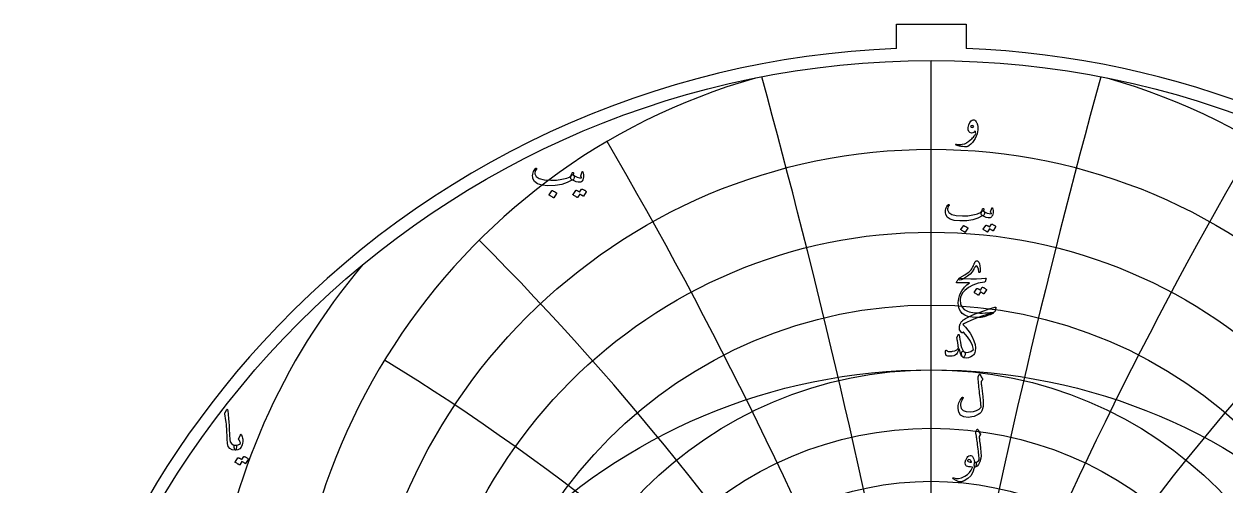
# Model space of a CAD drawing. Header units: millimetres. Extents: x -62 to 62, y -62 to 63.
# Drawn here: x -61.6 to 20, y 31.9 to 63.2 of the extents above; entities that cross this region are included whole.
import ezdxf

# ---------------------------------------------------------------- set-up
doc = ezdxf.new("R2010")
doc.units = ezdxf.units.MM
for name, color, linetype in [('CUT_OUTER', 1, 'Continuous'), ('ENGRAVE', 7, 'Continuous'), ('ENGRAVE_FINE', 8, 'Continuous'), ('TEXT', 5, 'Continuous')]:
    doc.layers.add(name, color=color, linetype=linetype)

msp = doc.modelspace()

# ---------------------------------------------------------------- linework, layer by layer
at = {"layer": 'CUT_OUTER'}
for points in [[(-2.3625, 63.2325), (2.3625, 63.2325), (2.3625, 61.567)], [(-2.3625, 61.567), (-2.3625, 63.2325)]]:
    msp.add_lwpolyline(points, dxfattribs=at)
for centre, radius, start, end in [((-0.0002, -0.0002), 61.6124, 137.460696, 87.802279), ((-0.0008, 0.0012), 61.6111, 92.196778, 137.461198)]:
    msp.add_arc(centre, radius, start, end, dxfattribs=at)
at = {"layer": 'ENGRAVE'}
msp.add_lwpolyline([(0, -60.75), (0, 60.75)], dxfattribs=at)
for centre, radius in [((0, 0), 60.75), ((0, 15.8873), 38.8464), ((0, 14.4227), 34.6846), ((0, 13.2299), 30.935), ((0, 0), 39.7663), ((0, 12.2507), 27.5156), ((0, 11.4424), 24.3633), ((0, 10.7734), 21.4287)]:
    msp.add_circle(centre, radius, dxfattribs=at)
for centre, radius, start, end in [((0, 17.7051), 43.5296, 105.921623, 74.078377), ((-4.9355, 18.4195), 44.1021, 139.754846, 270.861531), ((4.9355, 18.4195), 44.1021, 269.138469, 40.245154)]:
    msp.add_arc(centre, radius, start, end, dxfattribs=at)
at = {"layer": 'ENGRAVE_FINE'}
for centre, radius, start, end in [((-554.4766, -89.3166), 563.0302, 6.503619, 15.341957), ((-554.4766, -89.3166), 563.0302, 6.503619, 15.341957), ((554.4766, -89.3166), 563.0302, 164.658043, 173.496381), ((554.4766, -89.3166), 563.0302, 164.658043, 173.496381), ((-268.6186, -89.3166), 285.8579, 13.064756, 30.381405), ((-268.6186, -89.3166), 285.8579, 13.064756, 30.381405), ((268.6186, -89.3166), 285.8579, 149.618595, 166.935244), ((268.6186, -89.3166), 285.8579, 149.618595, 166.935244), ((-169.3412, -89.3166), 195.5384, 19.742202, 44.842633), ((-169.3412, -89.3166), 195.5384, 19.742202, 44.842633), ((169.3412, -89.3166), 195.5384, 135.157367, 160.257798), ((169.3412, -89.3166), 195.5384, 135.157367, 160.257798), ((-116.5168, -89.3166), 152.1018, 26.597292, 58.53821), ((-116.5168, -89.3166), 152.1018, 26.597292, 58.53821), ((116.5168, -89.3166), 152.1018, 121.46179, 153.402708), ((116.5168, -89.3166), 152.1018, 121.46179, 153.402708)]:
    msp.add_arc(centre, radius, start, end, dxfattribs=at)
at = {"layer": 'TEXT'}
for points in [[(2.5616, 56.3959), (2.6272, 56.5481), (2.6981, 56.6563), (2.7745, 56.7206), (2.8562, 56.7408), (2.9074, 56.7318), (2.9568, 56.7048), (3.0044, 56.6599), (3.0502, 56.5971), (3.0722, 56.5607), (3.0916, 56.5234), (3.1082, 56.4852), (3.1221, 56.4462), (3.134, 56.406), (3.1445, 56.3644), (3.1538, 56.3215), (3.1616, 56.2773), (3.169, 56.1787), (3.1625, 56.0626), (3.1421, 55.929), (3.1077, 55.7779), (3.057, 55.6214), (2.9874, 55.4716), (2.8989, 55.3286), (2.7916, 55.1923), (2.6791, 55.0735), (2.5787, 54.9866), (2.4904, 54.9316), (2.4143, 54.9085), (2.3366, 54.9044), (2.2473, 54.9067), (2.1462, 54.9152), (2.0335, 54.93), (1.9763, 54.9393), (1.9235, 54.9493), (1.8748, 54.96), (1.8305, 54.9713), (1.7902, 54.9829), (1.7537, 54.9942), (1.721, 55.0054), (1.6922, 55.0163), (1.6751, 55.0257), (1.6634, 55.036), (1.6572, 55.0472), (1.6563, 55.0594), (1.6619, 55.0715), (1.6715, 55.0791), (1.6852, 55.0823), (1.703, 55.0809), (1.8415, 55.0675), (1.9769, 55.0666), (2.1092, 55.0782), (2.2383, 55.1025), (2.2781, 55.1148), (2.3223, 55.1339), (2.3706, 55.1597), (2.4233, 55.1923), (2.4802, 55.2316), (2.5414, 55.2776), (2.6069, 55.3304), (2.6766, 55.3899), (2.7449, 55.4514), (2.8059, 55.5103), (2.8598, 55.5664), (2.9065, 55.6198), (2.9458, 55.6708), (2.9775, 55.7195), (3.0015, 55.766), (3.0179, 55.8103), (3.0085, 55.8772), (2.9981, 55.927), (2.9869, 55.9598), (2.9748, 55.9755), (2.9018, 55.8895), (2.8194, 55.8435), (2.7276, 55.8374), (2.6263, 55.8713), (2.5428, 55.9445), (2.5041, 56.0564), (2.5104, 56.2068), (2.5616, 56.3959)], [(2.8886, 56.2629), (2.8356, 56.3272), (2.7808, 56.351), (2.7242, 56.3343), (2.6658, 56.2773), (2.7134, 56.2387), (2.7664, 56.2234), (2.8248, 56.2315), (2.8886, 56.2629)], [(-24.3111, 52.9863), (-24.3074, 52.9844), (-24.304, 52.9825), (-24.3007, 52.9805), (-24.2977, 52.9786), (-24.2947, 52.9765), (-24.2915, 52.9738), (-24.288, 52.9707), (-24.2843, 52.9671), (-24.2534, 52.9307), (-24.2412, 52.879), (-24.2477, 52.8119), (-24.2728, 52.7295), (-24.2961, 52.6795), (-24.3198, 52.6481), (-24.344, 52.6354), (-24.3686, 52.6414), (-24.3811, 52.6474), (-24.3916, 52.65), (-24.4002, 52.6493), (-24.4069, 52.6452), (-24.7212, 52.4732), (-25.0968, 52.352), (-25.5336, 52.2816), (-26.0318, 52.262), (-26.4347, 52.2965), (-26.7389, 52.3885), (-26.9444, 52.5379), (-27.0512, 52.7449), (-27.0677, 52.8426), (-27.0713, 52.9403), (-27.062, 53.038), (-27.0397, 53.1357), (-27.0093, 53.2222), (-26.9717, 53.3015), (-26.9269, 53.3736), (-26.8749, 53.4385), (-26.8651, 53.4466), (-26.8548, 53.4519), (-26.844, 53.4543), (-26.8328, 53.4538), (-26.8222, 53.4493), (-26.8136, 53.4433), (-26.8069, 53.4359), (-26.8021, 53.427), (-26.8, 53.4184), (-26.8012, 53.4078), (-26.8057, 53.3954), (-26.8136, 53.381), (-26.8692, 53.2996), (-26.9056, 53.2201), (-26.9228, 53.1424), (-26.9209, 53.0668), (-26.8299, 52.8771), (-26.6182, 52.741), (-26.2857, 52.6586), (-25.8325, 52.6299), (-25.7081, 52.6318), (-25.5839, 52.6375), (-25.46, 52.6471), (-25.3363, 52.6605), (-25.2135, 52.6778), (-25.0924, 52.6989), (-24.973, 52.7238), (-24.8553, 52.7525), (-24.7411, 52.7851), (-24.6474, 52.8177), (-24.5744, 52.8502), (-24.5219, 52.8828), (-24.5017, 52.9001), (-24.4831, 52.9211), (-24.4662, 52.946), (-24.451, 52.9748), (-24.4368, 53.0069), (-24.4228, 53.0419), (-24.409, 53.0797), (-24.3955, 53.1204), (-24.3902, 53.1329), (-24.382, 53.1434), (-24.371, 53.152), (-24.3571, 53.1587), (-24.3423, 53.1623), (-24.3284, 53.1616), (-24.3155, 53.1566), (-24.3035, 53.1472), (-24.2939, 53.1343), (-24.2881, 53.1185), (-24.2862, 53.0998), (-24.2881, 53.0783)], [(-24.4261, 52.6797), (-24.4678, 52.7192), (-24.4893, 52.7688), (-24.4908, 52.8284), (-24.4721, 52.8981), (-24.4316, 52.9607), (-24.3945, 52.9987), (-24.3607, 53.0124), (-24.3303, 53.0016), (-24.1866, 52.9065), (-24.0429, 52.8397), (-23.8992, 52.8011), (-23.7555, 52.7908), (-23.7504, 52.7918), (-23.7468, 52.7947), (-23.7447, 52.7995), (-23.744, 52.8062), (-23.7476, 52.8189), (-23.7583, 52.8378), (-23.7763, 52.8629), (-23.8015, 52.8943), (-23.8062, 52.9039), (-23.8091, 52.9135), (-23.8101, 52.9231), (-23.8091, 52.9326), (-23.7171, 53.1971), (-23.7128, 53.2071), (-23.7076, 53.2143), (-23.7013, 53.2186), (-23.6941, 53.2201), (-23.687, 53.2189), (-23.6807, 53.2153), (-23.6755, 53.2093), (-23.6712, 53.2009), (-23.6424, 53.1149), (-23.6252, 53.0294), (-23.6194, 52.9444), (-23.6252, 52.8598), (-23.6439, 52.7547), (-23.6692, 52.6692), (-23.7013, 52.6033), (-23.7401, 52.5571), (-23.7696, 52.5317), (-23.7967, 52.513), (-23.8213, 52.501), (-23.8436, 52.4958), (-23.972, 52.4929), (-24.1119, 52.5226), (-24.2632, 52.5849), (-24.4261, 52.6797)], [(-25.7636, 51.9209), (-25.7588, 51.9257), (-25.7521, 51.9286), (-25.7434, 51.9295), (-25.7329, 51.9286), (-25.6584, 51.8984), (-25.5882, 51.8615), (-25.5224, 51.8179), (-25.4608, 51.7676), (-25.4548, 51.76), (-25.4522, 51.7523), (-25.4529, 51.7446), (-25.457, 51.737), (-25.6371, 51.4457), (-25.6438, 51.4388), (-25.6524, 51.4371), (-25.663, 51.4407), (-25.6754, 51.4495), (-25.6862, 51.4572), (-25.7032, 51.4687), (-25.7264, 51.484), (-25.7559, 51.5032), (-25.7921, 51.5262), (-25.8354, 51.553), (-25.886, 51.5837), (-25.9437, 51.6182), (-25.9513, 51.6239), (-25.9552, 51.6297), (-25.9552, 51.6354), (-25.9513, 51.6412)], [(-23.744, 52.0282), (-23.7392, 52.033), (-23.7325, 52.0359), (-23.7238, 52.0368), (-23.7133, 52.0359), (-23.6756, 52.0218), (-23.6391, 52.0062), (-23.6037, 51.9892), (-23.5696, 51.9707), (-23.5364, 51.9506), (-23.504, 51.9286), (-23.4722, 51.9046), (-23.4412, 51.8788), (-23.4352, 51.8709), (-23.4326, 51.8625), (-23.4333, 51.8536), (-23.4374, 51.8443), (-23.6213, 51.553), (-23.6264, 51.5492), (-23.6338, 51.5492), (-23.6436, 51.553), (-23.6558, 51.5607), (-23.6642, 51.5677), (-23.6779, 51.5775), (-23.6968, 51.5898), (-23.721, 51.6048), (-23.7507, 51.6226), (-23.7861, 51.6436), (-23.8273, 51.6676), (-23.8743, 51.6948), (-24.0199, 51.4687), (-24.0266, 51.4618), (-24.0352, 51.4601), (-24.0458, 51.4637), (-24.0582, 51.4725), (-24.069, 51.4802), (-24.086, 51.4917), (-24.1092, 51.507), (-24.1387, 51.5262), (-24.1749, 51.5492), (-24.2182, 51.576), (-24.2687, 51.6067), (-24.3265, 51.6412), (-24.3325, 51.6469), (-24.3351, 51.6527), (-24.3344, 51.6584), (-24.3303, 51.6642), (-24.1425, 51.9439), (-24.1377, 51.9487), (-24.131, 51.9516), (-24.1224, 51.9525), (-24.1119, 51.9516), (-24.0798, 51.9412), (-24.0486, 51.9291), (-24.0185, 51.9153), (-23.9892, 51.8998), (-23.961, 51.883), (-23.9337, 51.8649), (-23.9073, 51.8456), (-23.8819, 51.8251)], [(3.5514, 50.5468), (3.5549, 50.545), (3.5582, 50.5432), (3.5612, 50.5414), (3.564, 50.5396), (3.5668, 50.5376), (3.5698, 50.5351), (3.5731, 50.5322), (3.5766, 50.5288), (3.6055, 50.4947), (3.617, 50.4462), (3.6109, 50.3833), (3.5874, 50.3061), (3.5656, 50.2591), (3.5433, 50.2297), (3.5207, 50.2178), (3.4975, 50.2234), (3.4859, 50.2291), (3.476, 50.2315), (3.4679, 50.2309), (3.4616, 50.227), (3.167, 50.0658), (2.8149, 49.9522), (2.4053, 49.8862), (1.9383, 49.8678), (1.5606, 49.9001), (1.2754, 49.9863), (1.0828, 50.1264), (0.9826, 50.3204), (0.9671, 50.4121), (0.9638, 50.5037), (0.9725, 50.5953), (0.9934, 50.6869), (1.0219, 50.768), (1.0572, 50.8423), (1.0992, 50.9099), (1.1479, 50.9707), (1.1571, 50.9784), (1.1667, 50.9833), (1.1768, 50.9856), (1.1874, 50.9851), (1.1973, 50.9808), (1.2054, 50.9752), (1.2117, 50.9683), (1.2161, 50.96), (1.2182, 50.9519), (1.217, 50.942), (1.2128, 50.9303), (1.2054, 50.9168), (1.1533, 50.8405), (1.1191, 50.7659), (1.103, 50.6932), (1.1048, 50.6222), (1.1901, 50.4444), (1.3886, 50.3169), (1.7003, 50.2396), (2.1251, 50.2127), (2.2418, 50.2145), (2.3582, 50.2199), (2.4744, 50.2288), (2.5904, 50.2414), (2.7054, 50.2576), (2.819, 50.2773), (2.9309, 50.3007), (3.0413, 50.3276), (3.1484, 50.3582), (3.2362, 50.3887), (3.3046, 50.4192), (3.3538, 50.4498), (3.3728, 50.466), (3.3902, 50.4857), (3.406, 50.5091), (3.4203, 50.536), (3.4337, 50.5661), (3.4468, 50.5989), (3.4597, 50.6344), (3.4724, 50.6725), (3.4773, 50.6842), (3.485, 50.6941), (3.4953, 50.7022), (3.5083, 50.7085), (3.5222, 50.7118), (3.5353, 50.7112), (3.5474, 50.7064), (3.5586, 50.6977), (3.5676, 50.6856), (3.573, 50.6707), (3.5748, 50.6532), (3.573, 50.633)], [(3.4436, 50.2594), (3.4046, 50.2964), (3.3844, 50.3429), (3.383, 50.3988), (3.4005, 50.4642), (3.4385, 50.5228), (3.4733, 50.5585), (3.5049, 50.5713), (3.5335, 50.5612), (3.6682, 50.472), (3.8029, 50.4094), (3.9376, 50.3732), (4.0724, 50.3636), (4.0771, 50.3645), (4.0805, 50.3672), (4.0825, 50.3716), (4.0832, 50.3779), (4.0798, 50.3898), (4.0697, 50.4076), (4.0528, 50.4311), (4.0293, 50.4606), (4.0248, 50.4695), (4.0221, 50.4785), (4.0212, 50.4875), (4.0221, 50.4965), (4.1083, 50.7444), (4.1123, 50.7538), (4.1173, 50.7606), (4.1231, 50.7646), (4.1299, 50.7659), (4.1366, 50.7648), (4.1424, 50.7615), (4.1474, 50.7558), (4.1514, 50.748), (4.1784, 50.6674), (4.1945, 50.5872), (4.1999, 50.5075), (4.1945, 50.4282), (4.177, 50.3297), (4.1532, 50.2495), (4.1231, 50.1877), (4.0867, 50.1444), (4.0591, 50.1206), (4.0338, 50.1031), (4.0106, 50.0919), (3.9897, 50.0869), (3.8694, 50.0842), (3.7382, 50.1121), (3.5963, 50.1705), (3.4436, 50.2594)], [(2.1898, 49.548), (2.1943, 49.5525), (2.2006, 49.5552), (2.2086, 49.5561), (2.2185, 49.5552), (2.2884, 49.5269), (2.3541, 49.4923), (2.4159, 49.4515), (2.4736, 49.4043), (2.4792, 49.3971), (2.4817, 49.3899), (2.481, 49.3827), (2.4772, 49.3756), (2.3083, 49.1025), (2.302, 49.096), (2.294, 49.0944), (2.2841, 49.0978), (2.2724, 49.1061), (2.2623, 49.1133), (2.2464, 49.1241), (2.2246, 49.1384), (2.197, 49.1564), (2.1631, 49.178), (2.1224, 49.2031), (2.075, 49.2318), (2.0209, 49.2642), (2.0137, 49.2696), (2.0101, 49.275), (2.0101, 49.2803), (2.0137, 49.2857)], [(4.0832, 49.6486), (4.0876, 49.6531), (4.0939, 49.6558), (4.102, 49.6567), (4.1119, 49.6558), (4.1473, 49.6425), (4.1815, 49.6279), (4.2146, 49.612), (4.2466, 49.5947), (4.2777, 49.5759), (4.3081, 49.5552), (4.3379, 49.5327), (4.367, 49.5085), (4.3726, 49.5011), (4.3751, 49.4932), (4.3744, 49.4849), (4.3706, 49.4762), (4.1981, 49.2031), (4.1934, 49.1995), (4.1864, 49.1995), (4.1772, 49.2031), (4.1658, 49.2103), (4.1579, 49.2169), (4.1451, 49.226), (4.1274, 49.2376), (4.1047, 49.2516), (4.0769, 49.2683), (4.0436, 49.288), (4.005, 49.3106), (3.961, 49.336), (3.8245, 49.1241), (3.8182, 49.1176), (3.8101, 49.116), (3.8002, 49.1193), (3.7885, 49.1277), (3.7784, 49.1348), (3.7625, 49.1456), (3.7407, 49.16), (3.7131, 49.178), (3.6792, 49.1995), (3.6385, 49.2247), (3.5912, 49.2534), (3.5371, 49.2857), (3.5314, 49.2911), (3.529, 49.2965), (3.5296, 49.3019), (3.5335, 49.3073), (3.7095, 49.5696), (3.714, 49.5741), (3.7203, 49.5768), (3.7284, 49.5776), (3.7382, 49.5768), (3.7683, 49.567), (3.7975, 49.5556), (3.8258, 49.5427), (3.8532, 49.5282), (3.8797, 49.5124), (3.9053, 49.4955), (3.93, 49.4774), (3.9538, 49.4582)], [(1.8269, 45.9062), (1.8482, 45.9313), (1.8727, 45.9561), (1.9003, 45.9807), (1.9311, 46.005), (1.965, 46.0294), (2.0021, 46.054), (2.0422, 46.0788), (2.0856, 46.1038), (2.2778, 46.2175), (2.4341, 46.3176), (2.5544, 46.4043), (2.6389, 46.4775), (2.7042, 46.5496), (2.7601, 46.6257), (2.8066, 46.7058), (2.8437, 46.7901), (2.8597, 46.8322), (2.8755, 46.8722), (2.8911, 46.9103), (2.9065, 46.9463), (2.9215, 46.9799), (2.9357, 47.0106), (2.9493, 47.0383), (2.9622, 47.0631), (2.9907, 47.1055), (3.0224, 47.1359), (3.0572, 47.154), (3.0951, 47.1601), (3.1322, 47.154), (3.1679, 47.1359), (3.2023, 47.1055), (3.2353, 47.0631), (3.2764, 46.9661), (3.3026, 46.826), (3.3141, 46.6428), (3.3107, 46.4164), (3.3085, 46.396), (3.3017, 46.3814), (3.2905, 46.3726), (3.2748, 46.3697), (3.2586, 46.3728), (3.246, 46.3823), (3.2371, 46.398), (3.2317, 46.42), (3.2041, 46.5929), (3.1643, 46.7164), (3.1124, 46.7905), (3.0484, 46.8152), (3.032, 46.8123), (3.0152, 46.8035), (2.9979, 46.7889), (2.9802, 46.7685), (2.9723, 46.7563), (2.9631, 46.7411), (2.9526, 46.723), (2.9407, 46.702), (2.9274, 46.6781), (2.9128, 46.6513), (2.8969, 46.6215), (2.8796, 46.5889), (2.7767, 46.4205), (2.6371, 46.2637), (2.4606, 46.1187), (2.2473, 45.9853), (2.245, 45.9839), (2.2383, 45.9799), (2.2271, 45.9732), (2.2113, 45.9637), (2.1911, 45.9516), (2.1664, 45.9368), (2.1372, 45.9193), (2.1036, 45.8991), (2.0324, 45.8672), (1.9625, 45.8577), (1.894, 45.8708), (1.8269, 45.9062)], [(2.2149, 45.9673), (2.6759, 45.9511), (3.0745, 45.9494), (3.4106, 45.9619), (3.6844, 45.9889), (3.6928, 45.9899), (3.7001, 45.9893), (3.7063, 45.9872), (3.7113, 45.9835), (3.715, 45.9784), (3.7171, 45.9723), (3.7177, 45.965), (3.7167, 45.9565), (3.7096, 45.9238), (3.7028, 45.8937), (3.6961, 45.8663), (3.6897, 45.8416), (3.6836, 45.8196), (3.6776, 45.8003), (3.6719, 45.7836), (3.6664, 45.7697), (3.6547, 45.7475), (3.6412, 45.7311), (3.626, 45.7205), (3.6089, 45.7158), (3.1939, 45.6406), (2.8329, 45.5227), (2.5257, 45.3622), (2.2724, 45.1589), (2.1444, 45.0128), (2.0515, 44.8581), (1.9935, 44.6948), (1.9706, 44.523), (1.9926, 44.2534), (2.0802, 44.0335), (2.2333, 43.8635), (2.452, 43.7434), (2.5654, 43.707), (2.6901, 43.6769), (2.8259, 43.6531), (2.973, 43.6356), (3.1311, 43.6242), (3.2999, 43.6186), (3.4796, 43.6188), (3.67, 43.6248), (3.7377, 43.6287), (3.8043, 43.6329), (3.8697, 43.6376), (3.9341, 43.6428), (3.9968, 43.6484), (4.0576, 43.6545), (4.1163, 43.661), (4.173, 43.668), (4.1903, 43.6689), (4.2026, 43.6644), (4.21, 43.6545), (4.2125, 43.6392), (4.2111, 43.6215), (4.2071, 43.6078), (4.2004, 43.5981), (4.1909, 43.5925), (4.0894, 43.5496), (3.9933, 43.5108), (3.9026, 43.476), (3.8173, 43.4452), (3.7376, 43.4183), (3.6637, 43.3949), (3.5957, 43.3752), (3.5335, 43.359), (3.475, 43.3471), (3.418, 43.3365), (3.3627, 43.3273), (3.3089, 43.3195), (3.2565, 43.3134), (3.2052, 43.3096), (3.155, 43.308), (3.1059, 43.3087), (2.7709, 43.3347), (2.4916, 43.3913), (2.2679, 43.4784), (2.1, 43.5961), (1.9767, 43.7432), (1.8907, 43.915), (1.842, 44.1114), (1.8305, 44.3326), (1.8658, 44.607), (1.95, 44.8733), (2.0831, 45.1316), (2.2652, 45.3817), (2.3364, 45.4574), (2.417, 45.5299), (2.5071, 45.5993), (2.6065, 45.6655), (1.7371, 45.6727), (1.7162, 45.6817), (1.7075, 45.6979), (1.7108, 45.7212), (1.7263, 45.7518), (1.7555, 45.7962), (1.782, 45.8362), (1.8058, 45.8717), (1.8269, 45.9026), (1.8453, 45.9289), (1.861, 45.9503), (1.8741, 45.9666), (1.8844, 45.9781), (1.9077, 45.9801), (1.9706, 45.979), (2.073, 45.9747), (2.2149, 45.9673)], [(3.4616, 45.3673), (3.4661, 45.3718), (3.4724, 45.3745), (3.4805, 45.3754), (3.4903, 45.3745), (3.5257, 45.3613), (3.56, 45.3467), (3.5931, 45.3307), (3.6251, 45.3134), (3.6562, 45.2946), (3.6866, 45.2739), (3.7164, 45.2515), (3.7454, 45.2272), (3.751, 45.2198), (3.7535, 45.2119), (3.7528, 45.2036), (3.749, 45.1949), (3.5766, 44.9218), (3.5719, 44.9182), (3.5649, 44.9182), (3.5557, 44.9218), (3.5442, 44.929), (3.5364, 44.9356), (3.5236, 44.9447), (3.5058, 44.9563), (3.4832, 44.9703), (3.4553, 44.9871), (3.4221, 45.0067), (3.3835, 45.0293), (3.3395, 45.0548), (3.2029, 44.8428), (3.1966, 44.8363), (3.1886, 44.8347), (3.1787, 44.8381), (3.167, 44.8464), (3.1569, 44.8536), (3.141, 44.8643), (3.1192, 44.8787), (3.0916, 44.8967), (3.0576, 44.9182), (3.017, 44.9434), (2.9696, 44.9721), (2.9155, 45.0045), (2.9099, 45.0099), (2.9074, 45.0152), (2.9081, 45.0206), (2.9119, 45.026), (3.088, 45.2883), (3.0925, 45.2928), (3.0987, 45.2955), (3.1068, 45.2964), (3.1167, 45.2955), (3.1468, 45.2857), (3.176, 45.2744), (3.2043, 45.2615), (3.2317, 45.247), (3.2582, 45.2311), (3.2838, 45.2142), (3.3085, 45.1961), (3.3323, 45.1769)], [(4.3203, 44.0225), (4.3566, 44.029), (4.3796, 44.0198), (4.389, 43.9949), (4.3849, 43.9542), (4.3454, 43.7962), (4.3333, 43.7557), (4.3185, 43.7243), (4.301, 43.7019), (4.2808, 43.6884), (3.8761, 43.5558), (3.5101, 43.4311), (3.1827, 43.3142), (2.894, 43.2052), (2.6443, 43.1036), (2.4341, 43.0089), (2.2634, 42.9212), (2.1323, 42.8405), (2.3164, 42.6609), (2.4844, 42.4633), (2.6362, 42.2477), (2.7718, 42.0142), (2.8958, 41.742), (2.973, 41.4896), (3.0035, 41.257), (2.9874, 41.0441), (2.9631, 40.9485), (2.9335, 40.8699), (2.8984, 40.8084), (2.858, 40.7639), (2.6901, 40.6489), (2.5275, 40.5807), (2.3703, 40.5591), (2.2185, 40.5843), (2.1534, 40.6179), (2.1053, 40.6723), (2.0744, 40.7473), (2.0604, 40.8429), (2.0611, 40.9193), (2.0739, 40.9759), (2.0988, 41.0127), (2.1359, 41.0298), (2.1545, 41.0289), (2.1781, 41.0226), (2.2066, 41.0109), (2.2401, 40.9938), (2.3779, 40.9467), (2.5293, 40.9561), (2.6941, 41.0221), (2.8724, 41.1447), (2.7938, 41.4162), (2.655, 41.7025), (2.4561, 42.0036), (2.197, 42.3195), (2.1896, 42.3247), (2.1817, 42.3258), (2.1734, 42.3229), (2.1646, 42.316), (2.1251, 42.2836), (2.1159, 42.2771), (2.1062, 42.2755), (2.0961, 42.2789), (2.0856, 42.2872), (1.9131, 42.4812), (1.9091, 42.496), (1.9077, 42.5297), (1.9091, 42.5823), (1.9131, 42.6537), (1.9199, 42.7296), (1.9293, 42.792), (1.9414, 42.8409), (1.9562, 42.8764), (1.9817, 42.9216), (2.0079, 42.9635), (2.0347, 43.0024), (2.0622, 43.0381), (2.0904, 43.0709), (2.1193, 43.101), (2.1488, 43.1284), (2.179, 43.1531), (2.3256, 43.2484), (2.5068, 43.3475), (2.7226, 43.4505), (2.973, 43.5572), (3.2579, 43.6678), (3.5775, 43.7822), (3.9316, 43.9005), (4.3203, 44.0225)], [(2.1395, 40.6274), (2.0696, 40.7001), (2.0074, 40.8142), (1.9529, 40.9696), (1.9059, 41.1663), (1.8994, 41.1878), (1.8907, 41.1914), (1.8797, 41.1771), (1.8664, 41.1447), (1.8553, 41.1143), (1.8435, 41.0841), (1.8311, 41.0541), (1.8179, 41.0244), (1.8043, 40.9948), (1.7905, 40.9655), (1.7765, 40.9365), (1.7622, 40.9076), (1.7025, 40.8286), (1.6239, 40.7675), (1.5265, 40.7244), (1.4102, 40.6992), (1.297, 40.6875), (1.2018, 40.6849), (1.1245, 40.6911), (1.0652, 40.7064), (1.0123, 40.7437), (0.979, 40.8124), (0.9655, 40.9125), (0.9718, 41.0441), (0.9768, 41.0664), (0.9844, 41.0827), (0.9947, 41.0933), (1.0078, 41.098), (1.0226, 41.0982), (1.0347, 41.0953), (1.0441, 41.0893), (1.0509, 41.0801), (1.0713, 41.0515), (1.1003, 41.0307), (1.1378, 41.0174), (1.1838, 41.0118), (1.21, 41.0104), (1.2381, 41.01), (1.2684, 41.0104), (1.3006, 41.0118), (1.3346, 41.014), (1.3702, 41.0172), (1.4073, 41.0212), (1.4461, 41.0262), (1.6069, 41.0607), (1.7263, 41.1142), (1.8045, 41.1865), (1.8413, 41.2777), (1.8394, 41.2972), (1.8372, 41.3199), (1.8349, 41.3457), (1.8323, 41.3747), (1.829, 41.407), (1.8247, 41.4429), (1.8192, 41.4824), (1.8125, 41.5256), (1.8056, 41.5695), (1.7991, 41.6113), (1.793, 41.6512), (1.7874, 41.689), (1.7818, 41.7248), (1.7757, 41.7586), (1.7692, 41.7904), (1.7622, 41.8202), (1.7521, 41.8774), (1.747, 41.9234), (1.7467, 41.9583), (1.7515, 41.9818), (1.8269, 42.1471), (1.833, 42.155), (1.8404, 42.1606), (1.8491, 42.1639), (1.8592, 42.1651), (1.8691, 42.1633), (1.8772, 42.1579), (1.8835, 42.1489), (1.888, 42.1363), (1.9109, 41.9958), (1.9401, 41.8327), (1.9756, 41.6473), (2.0173, 41.4393), (2.0595, 41.2754), (2.1107, 41.1465), (2.1709, 41.0527), (2.2401, 40.9938), (2.2652, 40.9732), (2.2832, 40.9435), (2.294, 40.9049), (2.2976, 40.8573), (2.2937, 40.794), (2.2823, 40.7369), (2.2632, 40.6862), (2.2365, 40.6417), (2.2169, 40.6206), (2.1943, 40.6112), (2.1684, 40.6134), (2.1395, 40.6274)], [(3.2532, 39.444), (3.2595, 39.455), (3.2676, 39.4629), (3.2775, 39.4676), (3.2892, 39.4691), (3.3008, 39.4671), (3.3107, 39.4611), (3.3188, 39.451), (3.3251, 39.4368), (3.3585, 39.3544), (3.3942, 39.2832), (3.4322, 39.2233), (3.4724, 39.1745), (3.4843, 39.157), (3.4877, 39.1368), (3.4825, 39.1139), (3.4688, 39.0883), (3.46, 39.076), (3.4517, 39.0641), (3.4439, 39.0526), (3.4365, 39.0416), (3.4295, 39.0313), (3.423, 39.0218), (3.4169, 39.0133), (3.4113, 39.0057), (3.4019, 38.9918), (3.3951, 38.9751), (3.3911, 38.9558), (3.3898, 38.9338), (3.394, 38.8717), (3.3996, 38.804), (3.4066, 38.7307), (3.4149, 38.6518), (3.4243, 38.5673), (3.4347, 38.4771), (3.4459, 38.3813), (3.458, 38.2799), (3.4716, 38.1788), (3.4836, 38.0837), (3.4941, 37.9947), (3.5029, 37.9117), (3.5104, 37.8346), (3.5168, 37.763), (3.5221, 37.6971), (3.5263, 37.6368), (3.531, 37.4583), (3.5164, 37.2892), (3.4825, 37.1296), (3.4293, 36.9794), (3.3774, 36.8911), (3.2972, 36.8096), (3.1888, 36.7348), (3.052, 36.6668), (2.9038, 36.6104), (2.7646, 36.5707), (2.6344, 36.5476), (2.5131, 36.5411), (2.2095, 36.5828), (1.9922, 36.6973), (1.861, 36.8846), (1.8161, 37.1446), (1.8318, 37.3384), (1.8826, 37.5282), (1.9684, 37.7139), (2.0892, 37.8955), (2.0984, 37.9061), (2.108, 37.9126), (2.1181, 37.9151), (2.1287, 37.9135), (2.1399, 37.9092), (2.1485, 37.9036), (2.1543, 37.8966), (2.1574, 37.8883), (2.1597, 37.876), (2.1592, 37.8641), (2.1561, 37.8526), (2.1503, 37.8416), (2.0678, 37.6811), (2.011, 37.5443), (1.9798, 37.4314), (1.9742, 37.3422), (2.0342, 37.1503), (2.1637, 37.0162), (2.3629, 36.9401), (2.6317, 36.9219), (2.874, 36.9482), (3.0799, 37.009), (3.2494, 37.1044), (3.3826, 37.2345), (3.3798, 37.2972), (3.3749, 37.3705), (3.3681, 37.4544), (3.3592, 37.5488), (3.3481, 37.654), (3.3345, 37.7702), (3.3185, 37.8974), (3.2999, 38.0356), (3.2824, 38.1782), (3.2658, 38.3186), (3.2501, 38.4567), (3.2353, 38.5925), (3.2216, 38.7261), (3.2092, 38.8575), (3.1982, 38.9866), (3.1886, 39.1135), (3.1742, 39.2356), (3.1749, 39.2495), (3.1769, 39.2626), (3.1803, 39.2747), (3.185, 39.2859)], [(-47.841, 37.0686), (-47.8336, 37.0801), (-47.8266, 37.0878), (-47.8202, 37.0916), (-47.8142, 37.0916), (-47.8051, 37.0866), (-47.7969, 37.0715), (-47.7897, 37.0463), (-47.7835, 37.0111), (-47.7519, 36.7249), (-47.726, 36.4602), (-47.7059, 36.2171), (-47.6915, 35.9956), (-47.6823, 35.8061), (-47.6738, 35.6363), (-47.666, 35.4861), (-47.659, 35.3556), (-47.6529, 35.2447), (-47.6479, 35.1534), (-47.6442, 35.0818), (-47.6417, 35.0299), (-47.6077, 34.8742), (-47.5325, 34.7597), (-47.4161, 34.6864), (-47.2585, 34.6543), (-47.2147, 34.6428), (-47.1866, 34.616), (-47.1744, 34.5738), (-47.178, 34.5163), (-47.196, 34.4258), (-47.2154, 34.3611), (-47.2362, 34.3223), (-47.2585, 34.3094), (-47.4803, 34.3386), (-47.6436, 34.4263), (-47.7485, 34.5724), (-47.795, 34.7769), (-47.8023, 34.8748), (-47.8089, 34.9729), (-47.8148, 35.0712), (-47.8199, 35.1697), (-47.8246, 35.2685), (-47.829, 35.3676), (-47.8332, 35.4669), (-47.8372, 35.5664), (-47.8443, 35.7562), (-47.8544, 35.9271), (-47.8673, 36.0791), (-47.8831, 36.2121), (-47.9018, 36.3399), (-47.9234, 36.4761), (-47.9478, 36.6206), (-47.9751, 36.7735), (-47.9787, 36.8011), (-47.978, 36.8262), (-47.973, 36.849), (-47.9636, 36.8693)], [(-47.0286, 35.118), (-46.9212, 35.3556), (-46.9054, 35.3817), (-46.8887, 35.391), (-46.871, 35.3836), (-46.8523, 35.3594), (-46.8178, 35.287), (-46.791, 35.2114), (-46.7718, 35.1327), (-46.7603, 35.0509), (-46.7567, 34.9655), (-46.7613, 34.8761), (-46.7739, 34.7826), (-46.7948, 34.685), (-46.8583, 34.5206), (-46.9567, 34.4033), (-47.0901, 34.3329), (-47.2585, 34.3094), (-47.2779, 34.3216), (-47.2978, 34.3583), (-47.3181, 34.4193), (-47.339, 34.5048), (-47.345, 34.5506), (-47.3438, 34.5882), (-47.3354, 34.6176), (-47.3198, 34.639), (-47.3073, 34.6471), (-47.293, 34.6524), (-47.2767, 34.6548), (-47.2585, 34.6543), (-47.1524, 34.6576), (-47.0602, 34.6792), (-46.9818, 34.719), (-46.9174, 34.7769), (-46.9145, 34.7815), (-46.9136, 34.7875), (-46.9145, 34.7949), (-46.9174, 34.8038), (-46.9325, 34.8579), (-46.9548, 34.913), (-46.9842, 34.969), (-47.0209, 35.026), (-47.0329, 35.0476), (-47.0381, 35.0701), (-47.0367, 35.0936), (-47.0286, 35.118)], [(3.0359, 35.5386), (3.0601, 35.5972), (3.079, 35.6437), (3.0925, 35.678), (3.1005, 35.7003), (3.1068, 35.7144), (3.1149, 35.7245), (3.1248, 35.7306), (3.1365, 35.7326), (3.1497, 35.7303), (3.1607, 35.7236), (3.1695, 35.7124), (3.176, 35.6967), (3.2058, 35.6196), (3.2416, 35.5503), (3.2831, 35.4885), (3.3305, 35.4344), (3.3437, 35.4171), (3.3475, 35.3976), (3.3419, 35.3758), (3.3269, 35.3518), (3.2478, 35.2404), (3.2532, 35.1905), (3.2586, 35.1416), (3.264, 35.0935), (3.2694, 35.0464), (3.2748, 35.0001), (3.2802, 34.9548), (3.2856, 34.9103), (3.291, 34.8667), (3.3406, 34.4635), (3.3709, 34.1482), (3.3819, 33.9209), (3.3736, 33.7817), (3.3058, 33.5291), (3.2173, 33.3425), (3.1082, 33.2219), (2.9784, 33.1674), (2.9748, 33.1674), (2.9712, 33.1674), (2.9676, 33.1674), (2.964, 33.1674), (2.9427, 33.1876), (2.929, 33.2338), (2.9229, 33.3061), (2.9245, 33.4045), (2.9279, 33.4409), (2.938, 33.4674), (2.9548, 33.484), (2.9784, 33.4907), (3.0695, 33.5089), (3.1454, 33.5419), (3.2061, 33.5897), (3.2514, 33.6524), (3.2484, 33.7276), (3.2429, 33.8132), (3.2349, 33.909), (3.2245, 34.0153), (3.2118, 34.1313), (3.1971, 34.2569), (3.1804, 34.3918), (3.1616, 34.5362), (3.1443, 34.6781), (3.1284, 34.8057), (3.1138, 34.9188), (3.1005, 35.0176), (3.0891, 35.1021), (3.0799, 35.1721), (3.0729, 35.2278), (3.0682, 35.2691), (3.0323, 35.4739), (3.0312, 35.4941), (3.0314, 35.5116), (3.0329, 35.5265), (3.0359, 35.5386)], [(-46.6875, 33.8763), (-46.6827, 33.8811), (-46.676, 33.884), (-46.6674, 33.885), (-46.6568, 33.884), (-46.6191, 33.8699), (-46.5826, 33.8543), (-46.5472, 33.8373), (-46.5131, 33.8189), (-46.4799, 33.7987), (-46.4475, 33.7767), (-46.4158, 33.7528), (-46.3847, 33.7269), (-46.3787, 33.719), (-46.3761, 33.7106), (-46.3768, 33.7017), (-46.3809, 33.6924), (-46.5648, 33.4011), (-46.5699, 33.3973), (-46.5773, 33.3973), (-46.5871, 33.4011), (-46.5993, 33.4088), (-46.6077, 33.4159), (-46.6214, 33.4256), (-46.6403, 33.4379), (-46.6645, 33.4529), (-46.6942, 33.4707), (-46.7296, 33.4917), (-46.7708, 33.5158), (-46.8178, 33.5429), (-46.9634, 33.3168), (-46.9701, 33.3099), (-46.9787, 33.3082), (-46.9893, 33.3118), (-47.0017, 33.3207), (-47.0125, 33.3283), (-47.0295, 33.3398), (-47.0527, 33.3552), (-47.0822, 33.3743), (-47.1184, 33.3973), (-47.1617, 33.4241), (-47.2123, 33.4548), (-47.27, 33.4893), (-47.276, 33.495), (-47.2786, 33.5008), (-47.2779, 33.5065), (-47.2738, 33.5123), (-47.086, 33.792), (-47.0812, 33.7968), (-47.0745, 33.7997), (-47.0659, 33.8007), (-47.0554, 33.7997), (-47.0233, 33.7893), (-46.9921, 33.7772), (-46.962, 33.7634), (-46.9327, 33.748), (-46.9045, 33.7311), (-46.8772, 33.713), (-46.8508, 33.6937), (-46.8254, 33.6732)], [(2.9065, 33.1278), (2.8223, 32.8321), (2.6811, 32.5844), (2.4828, 32.3848), (2.2275, 32.2333), (2.1918, 32.2179), (2.1565, 32.2041), (2.1217, 32.1918), (2.0874, 32.1812), (2.0537, 32.1723), (2.0209, 32.1654), (1.989, 32.1606), (1.958, 32.1578), (1.8808, 32.1688), (1.7784, 32.209), (1.6509, 32.2784), (1.4982, 32.377), (1.4818, 32.3911), (1.4721, 32.4048), (1.4692, 32.4181), (1.473, 32.4309), (1.4816, 32.4407), (1.4928, 32.4452), (1.5067, 32.4443), (1.5233, 32.438), (1.6821, 32.3866), (1.8601, 32.3868), (2.0575, 32.4387), (2.2742, 32.5422), (2.4511, 32.6624), (2.5976, 32.8036), (2.7134, 32.966), (2.7987, 33.1494), (2.7981, 33.1559), (2.7961, 33.1611), (2.7927, 33.1649), (2.788, 33.1674), (2.6642, 33.1746), (2.5589, 33.1889), (2.472, 33.2105), (2.4035, 33.2392), (2.3506, 33.2837), (2.3173, 33.3452), (2.3038, 33.4238), (2.3101, 33.5195), (2.3122, 33.5321), (2.3146, 33.5451), (2.3175, 33.5582), (2.3209, 33.5716), (2.3247, 33.5854), (2.329, 33.5998), (2.3337, 33.615), (2.3389, 33.6308), (2.3811, 33.7335), (2.4323, 33.8186), (2.4925, 33.8861), (2.5616, 33.9362), (2.6324, 33.9636), (2.6973, 33.9632), (2.7563, 33.9349), (2.8095, 33.8787), (2.856, 33.8006), (2.8913, 33.7099), (2.9153, 33.6066), (2.9281, 33.4907), (2.9352, 33.4908), (2.942, 33.4912), (2.9486, 33.4917), (2.955, 33.4925), (2.9614, 33.4933), (2.9681, 33.4939), (2.9749, 33.4942), (2.982, 33.4943), (3.0062, 33.4891), (3.0251, 33.4737), (3.0386, 33.4478), (3.0466, 33.4117), (3.05, 33.3719), (3.0493, 33.3317), (3.0446, 33.2911), (3.0359, 33.25), (3.0244, 33.2139), (3.0116, 33.188), (2.9975, 33.1725), (2.982, 33.1674), (2.9137, 33.1674), (2.9133, 33.1609), (2.9119, 33.1521), (2.9097, 33.1411), (2.9065, 33.1278)], [(2.7341, 33.5302), (2.6964, 33.596), (2.655, 33.6425), (2.6101, 33.6697), (2.5616, 33.6775), (2.5327, 33.6699), (2.5068, 33.6578), (2.4842, 33.6412), (2.4646, 33.6201), (2.4583, 33.6088), (2.4574, 33.5967), (2.4619, 33.5837), (2.4718, 33.5698), (2.5089, 33.5372), (2.5625, 33.515), (2.6328, 33.5031), (2.7197, 33.5015), (2.7287, 33.5033), (2.7341, 33.5087), (2.7359, 33.5177), (2.7341, 33.5302)]]:
    msp.add_lwpolyline(points, close=True, dxfattribs=at)

doc.saveas('drawing.dxf')
